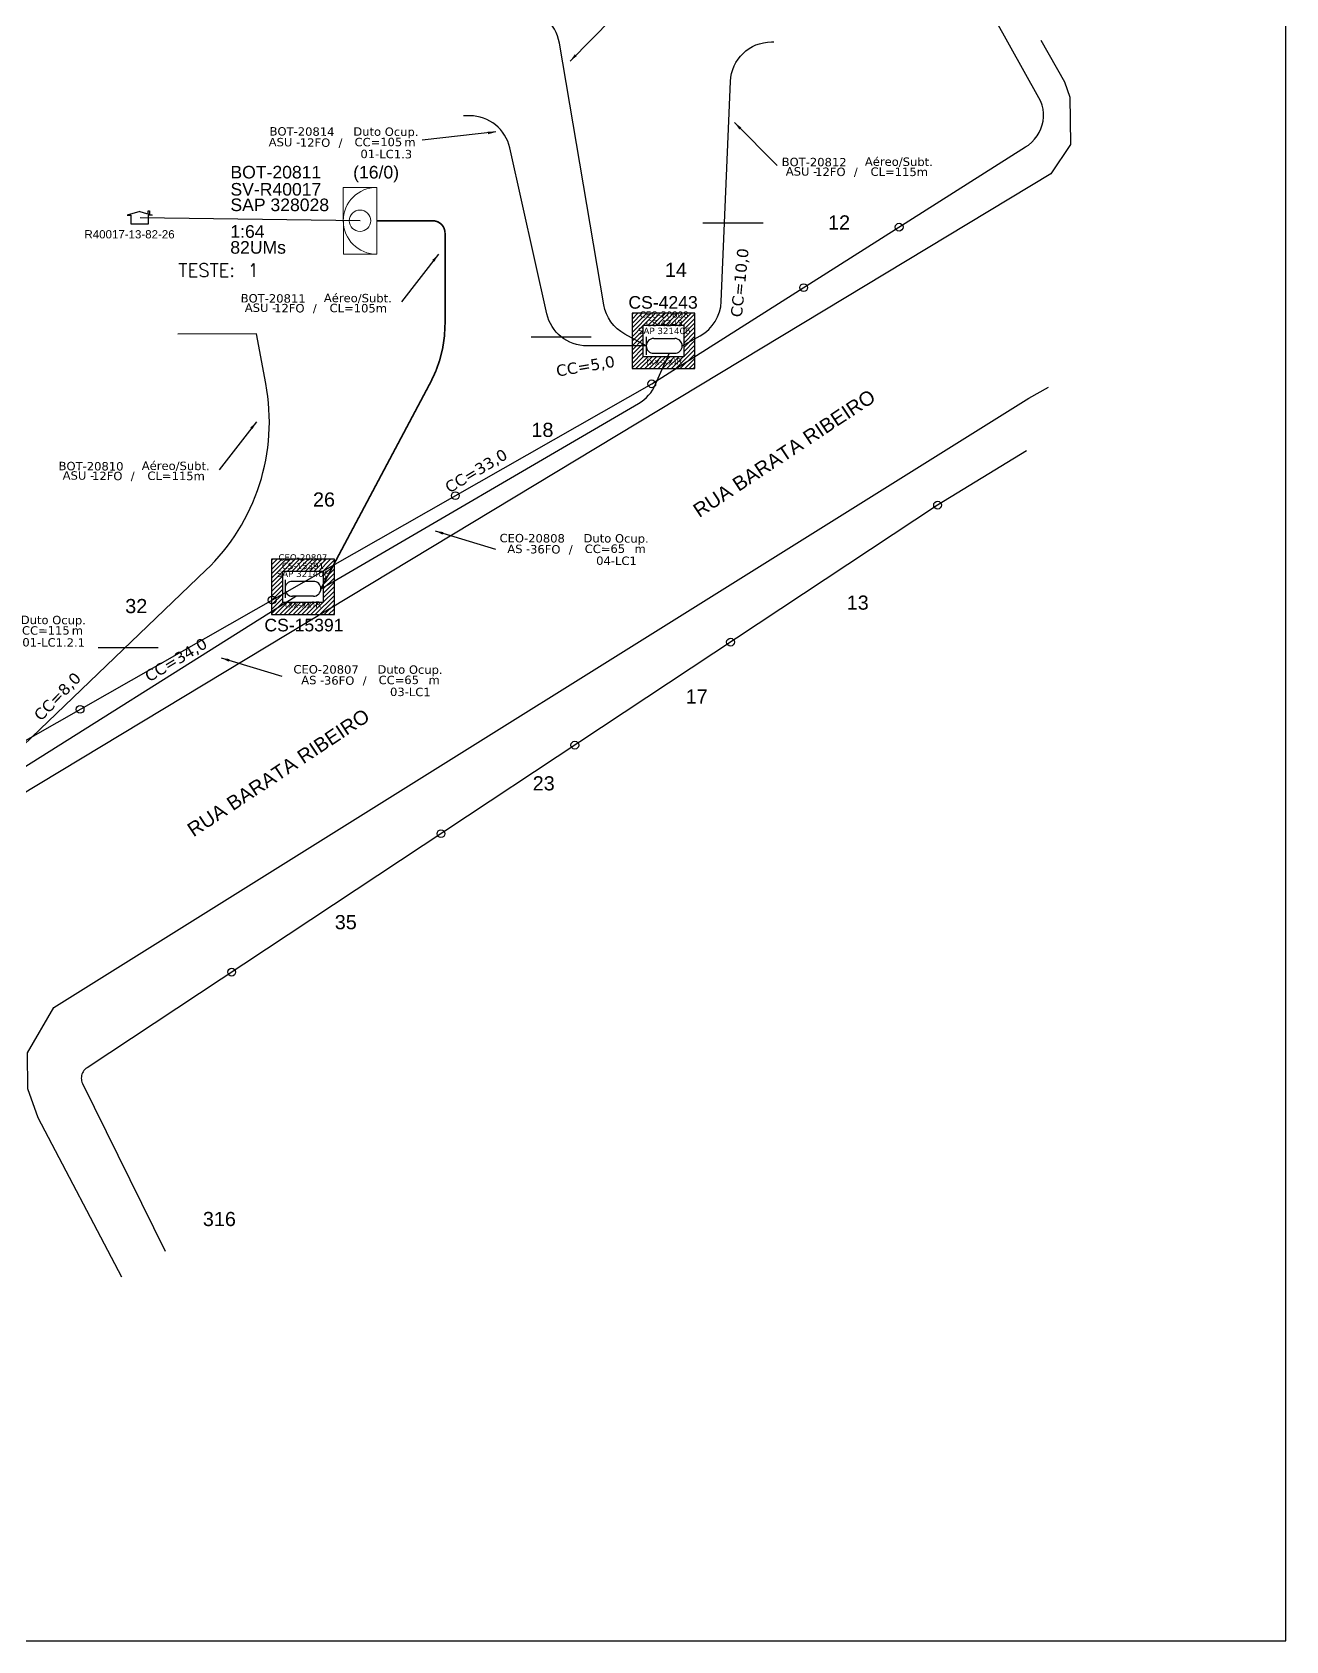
# Model space of a CAD drawing. Extents: x -89 to 1639, y 705 to 1299.
# Drawn here: x 444.7 to 749.2, y 705 to 1095.7 of the extents above; entities that cross this region are included whole.
import ezdxf
from ezdxf.enums import TextEntityAlignment as Align

# ---------------------------------------------------------------- set-up
doc = ezdxf.new("R2010")
doc.units = 0
for name, color, linetype in [('10.0-Cartográfico', 252, 'Continuous'), ('10.1-Caixas Subterrâneas', 5, 'Continuous'), ('10.2-Nº Policía', 2, 'Continuous'), ('10.3-Nome das Ruas', 252, 'Continuous'), ('20.4-CEOS', 1, 'Continuous'), ('20.5-CEO', 1, 'Continuous'), ('CAP a instalar', 1, 'Continuous'), ('celulas gpon', 7, 'Continuous'), ('label_cabos', 7, 'Continuous'), ('Legenda', 1, 'Continuous'), ('surveys', 7, 'Continuous'), ('surveys legendas', 7, 'Continuous')]:
    doc.layers.add(name, color=color, linetype=linetype)
doc.layers.add("20.0-LEGENDA DOS CDO'S", color=1, linetype='Continuous', lineweight=0)
doc.layers.add('20.1-CDO_INTERIOR', color=1, linetype='Continuous', lineweight=0)
doc.layers.add('EXTRA', color=50, linetype='Continuous', plot=False)
doc.styles.add('ARIAL', font='arial.ttf')
doc.styles.add('ROMANS', font='romans')
doc.styles.add('siredit', font='verdana.ttf')
doc.styles.get("Standard").update_dxf_attribs({"font": 'arial.ttf'})
doc.linetypes.add('FENCELINE1', pattern='A,0.25,-0.1,[133,ltypeshp.shx,S=0.1,R=0,X=-0.1,Y=0],-0.1,1', length=1.45)
doc.dimstyles.new('CC', dxfattribs={"dimtxt": 1, "dimasz": 2, "dimexe": 0.18, "dimexo": 0.0625, "dimgap": 0.09, "dimtad": 0, "dimdec": 0, "dimrnd": 1, "dimzin": 0, "dimdsep": 46, "dimtxsty": 'siredit', "dimblk": 'NONE', "dimcen": 0, "dimse1": 1, "dimse2": 1, "dimsd1": 1, "dimsd2": 1, "dimclrt": 7, "dimadec": 0, "dimazin": 0, "dimtfac": 1, "dimtdec": 0, "dimtofl": 0, "dimtmove": 0, "dimatfit": 3, "dimfxl": 0, "dimtolj": 1, "dimtzin": 0, "dimarcsym": 0})

# ---------------------------------------------------------------- blocks, each defined once
blk = doc.blocks.new('DV')
at = {"linetype": 'Continuous'}
blk.add_circle((0, 0), 0.00000275, dxfattribs=at)
blk = doc.blocks.new('*X65')
at = {"color": 0, "linetype": 'Continuous'}
for p, q in [((-1.25, 0.34099), (-0.49099, 1.1)), ((-1.25, 0.517767), (-0.667767, 1.1)), ((-1.25, 0.694544), (-0.844544, 1.1)), ((-1.25, 0.87132), (-1.02132, 1.1)), ((-1.25, 1.048097), (-1.198097, 1.1)), ((-0.789214, 0.625), (-0.314214, 1.1)), ((-0.612437, 0.625), (-0.137437, 1.1)), ((-0.43566, 0.625), (0.03934, 1.1)), ((-0.258883, 0.625), (0.216117, 1.1)), ((-0.082107, 0.625), (0.392893, 1.1)), ((0.09467, 0.625), (0.56967, 1.1)), ((0.271447, 0.625), (0.746447, 1.1)), ((0.448223, 0.625), (0.923223, 1.1)), ((0.625, 0.625), (1.1, 1.1)), ((0.801777, 0.625), (1.25, 1.073223)), ((0.8035, 0.449947), (1.25, 0.896447)), ((0.8035, 0.27317), (1.25, 0.71967)), ((-1.25, 0.164214), (-0.8035, 0.610714)), ((-1.25, -0.012563), (-0.8035, 0.433937)), ((-1.25, -0.18934), (-0.8035, 0.25716)), ((-1.25, -0.366117), (-0.8035, 0.080383)), ((0.8035, 0.096393), (1.25, 0.542893)), ((0.8035, -0.080383), (1.25, 0.366117)), ((0.8035, -0.25716), (1.25, 0.18934)), ((0.8035, -0.433937), (1.25, 0.012563)), ((-1.25, -0.542893), (-0.8035, -0.096393)), ((-1.25, -0.71967), (-0.8035, -0.27317)), ((-1.25, -0.896447), (-0.8035, -0.449947)), ((-1.25, -1.073223), (-0.801777, -0.625)), ((-1.1, -1.1), (-0.625, -0.625)), ((-0.923223, -1.1), (-0.448223, -0.625)), ((-0.746447, -1.1), (-0.271447, -0.625)), ((-0.56967, -1.1), (-0.09467, -0.625)), ((-0.392893, -1.1), (0.082107, -0.625)), ((-0.216117, -1.1), (0.258883, -0.625)), ((-0.03934, -1.1), (0.43566, -0.625)), ((0.137437, -1.1), (0.612437, -0.625)), ((0.314214, -1.1), (0.789214, -0.625)), ((0.49099, -1.1), (1.25, -0.34099)), ((0.667767, -1.1), (1.25, -0.517767)), ((0.8035, -0.610714), (1.25, -0.164214)), ((0.844544, -1.1), (1.25, -0.694544)), ((1.02132, -1.1), (1.25, -0.87132)), ((1.198097, -1.1), (1.25, -1.048097))]:
    blk.add_line(p, q, dxfattribs=at)
blk = doc.blocks.new('MANHOLE_MQ')
at = {"color": 0, "linetype": 'Continuous'}
for p, q in [((0.00000623, 0.00000569), (-0.00000627, 0.00000569)), ((-0.00000627, 0.00000569), (-0.00000627, -0.00000531)), ((-0.00000404, 0.00000331), (0.00000399, 0.00000331)), ((-0.00000404, -0.00000294), (-0.00000404, 0.00000331)), ((0.00000399, 0.00000331), (0.00000399, -0.00000294)), ((0.00000623, -0.00000531), (0.00000623, 0.00000569)), ((0.00000399, -0.00000294), (-0.00000404, -0.00000294)), ((0.00000399, -0.00000294), (0.00000399, -0.00000294)), ((-0.00000627, -0.00000531), (0.00000623, -0.00000531))]:
    blk.add_line(p, q, dxfattribs=at)
at = {"color": 0, "linetype": 'Continuous', "xscale": 5e-06, "yscale": 5e-06, "zscale": 1e-05}
blk.add_blockref('*X65', (-0.00000002, 0.00000019), dxfattribs=at)
blk = doc.blocks.new('Inst CB DT OCUP CFOA-SM-ASU-120-S-12')
at = {"layer": 'label_cabos', "color": 0, "style": 'siredit'}
for tag, flags, p in [('ID_ATIVIDADE', 3, (1.31, 2.67)), ('FATOR', 1, (11.56, 2.55))]:
    blk.add_attdef(tag, text='', height=1, rotation=359.69, dxfattribs=dict(at, flags=flags)).set_placement(p, align=Align.MIDDLE_CENTER)
for tag, p in [('TIPO_CABO', (1.26, 0)), ('DESTINO_CABO', (3.13, 1.26)), ('CABO', (4.69, -0.05)), ('/', (7.71, -0.05)), ('LANCE', (10.91, 0)), ('TIPO_CABO', (13.11, 1.24)), ('UND', (15.96, 0)), ('FID', (13.15, -1.41))]:
    blk.add_attdef(tag, text='', height=1, rotation=359.69, dxfattribs=at).set_placement(p, align=Align.MIDDLE_CENTER)
blk.add_attdef('QTDE', (12.43, -0.47), '', height=1, rotation=359.69, dxfattribs=at)
blk = doc.blocks.new('LEGENDA DOS CABOS')
at = {"layer": 'EXTRA', "color": 0, "style": 'siredit'}
for tag, p in [('ID', (4.6, 0.97)), ('XX', (9.03, 0.97))]:
    blk.add_attdef(tag, text='', height=0.48, rotation=359.69, dxfattribs=at).set_placement(p, align=Align.MIDDLE_CENTER)
at = {"layer": 'Legenda', "color": 0, "style": 'siredit'}
for tag, p in [('TIPO_CABO', (1.31, 0)), ('CABO', (4.69, -0.05)), ('/', (6.81, -0.05)), ('METROS', (10.03, -0.05))]:
    blk.add_attdef(tag, text='', height=0.8, rotation=359.69, dxfattribs=at).set_placement(p, align=Align.MIDDLE_CENTER)
blk = doc.blocks.new('_None')
blk = doc.blocks.new('Inst CB DT OCUP CFOA-SM-AS-80-TS-36')
at = {"layer": 'label_cabos', "color": 0, "style": 'siredit'}
for tag, flags, p in [('ID_ATIVIDADE', 3, (1.31, 2.67)), ('FATOR', 1, (11.56, 2.55))]:
    blk.add_attdef(tag, text='', height=1, rotation=359.69, dxfattribs=dict(at, flags=flags)).set_placement(p, align=Align.MIDDLE_CENTER)
for tag, p in [('TIPO_CABO', (1.76, 0)), ('DESTINO_CABO', (3.13, 1.26)), ('CABO', (4.69, -0.05)), ('/', (7.71, -0.05)), ('LANCE', (10.91, 0)), ('TIPO_CABO', (13.11, 1.24)), ('UND', (15.96, 0)), ('FID', (13.15, -1.41))]:
    blk.add_attdef(tag, text='', height=1, rotation=359.69, dxfattribs=at).set_placement(p, align=Align.MIDDLE_CENTER)
blk.add_attdef('QTDE', (12.43, -0.47), '', height=1, rotation=359.69, dxfattribs=at)
blk = doc.blocks.new('Teste  FTTH')
at = {"color": 0, "lineweight": 0, "style": 'ROMANS'}
for tag, p in [('TESTE', (-2.302, -0.29)), ('QTDE', (0.212, -0.29))]:
    blk.add_attdef(tag, p, '', height=0.48, dxfattribs=at)
for tag, p, flags in [('FID', (-2.227, -1.253), 1), ('FATOR', (-2.227, -2.028), 3), ('ID_ATIVIDADE', (-2.227, -2.716), 3)]:
    blk.add_attdef(tag, p, '', height=0.48, dxfattribs=dict(at, flags=flags))
blk = doc.blocks.new('SURVEY_SURVEY')
for p, q in [((0, 0.0000152), (-0.0000151, 0.0000108)), ((-0.0000151, 0.0000108), (-0.0000104, 0.0000108)), ((-0.0000103, 0), (-0.0000103, 0.0000108)), ((0.0000103, 0), (-0.0000103, 0)), ((0, 0.0000152), (0.0000151, 0.0000108)), ((0.0000101, 0.0000159), (0.0000117, 0.0000159)), ((0.0000101, 0.0000123), (0.0000101, 0.0000159)), ((0.0000151, 0.0000108), (0.0000103, 0.0000108)), ((0.0000103, 0.0000108), (0.0000103, 0)), ((0.0000117, 0.0000159), (0.0000117, 0.0000119))]:
    blk.add_line(p, q)

msp = doc.modelspace()

# ---------------------------------------------------------------- linework, layer by layer
msp.add_lwpolyline([(-89.32, 705.02), (749.25, 705.02), (749.25, 1299.02), (-89.32, 1299.02), (-89.32, 705.02)])
at = {"color": 4, "ltscale": 0.5}
msp.add_lwpolyline([(524.36, 1049.89), (470.96, 1050.58)], dxfattribs=at)
at = {"layer": '10.0-Cartográfico'}
for points in [[(432.7, 917.75), (595.23, 1010.28), (686.02, 1067.82), (686.72, 1068.29), (687.52, 1068.96), (688.21, 1069.68), (688.84, 1070.49), (689.33, 1071.34), (689.76, 1072.21), (690.08, 1073.15), (690.3, 1074.11), (690.42, 1075.08), (690.41, 1076.04), (690.29, 1077.03), (690.05, 1077.96), (689.73, 1078.89), (689.29, 1079.78), (675, 1105.44)], [(689.77, 1093.78), (695.5, 1083.61), (696.75, 1079.91), (696.83, 1074.33), (696.91, 1068.38), (692.18, 1061.26), (436.39, 907.06), (430.6, 905.5), (424.32, 905.07), (418.21, 905.71), (412.54, 909.17), (342.29, 1041.91)], [(449.95, 858.87), (686.85, 1006.8), (691.58, 1009.48)], [(686.22, 994.03), (664.65, 980.83), (458.07, 844.19), (457.77, 844), (457.54, 843.74), (457.31, 843.49), (457.11, 843.24), (456.95, 842.96), (456.82, 842.65), (456.72, 842.34), (456.69, 842), (456.66, 841.68), (456.67, 841.37), (456.74, 841.03), (456.81, 840.72), (456.95, 840.38)], [(466.5, 793.36), (446.17, 832.02), (443.71, 839.1), (443.6, 847.86), (449.95, 858.87)], [(456.95, 840.38), (477, 799.66)]]:
    msp.add_lwpolyline(points, dxfattribs=at)
at = {"layer": '20.1-CDO_INTERIOR', "color": 1, "lineweight": 18}
msp.add_lwpolyline([(520.31, 1041.77), (520.3, 1058.01), (528.42, 1058.01), (528.43, 1041.77)], close=True, dxfattribs=at)
msp.add_circle((524.36, 1049.89), 2.6, dxfattribs=at)
msp.add_arc((528.42, 1049.89), 8.12, 90.0276, 270.0276, dxfattribs=at)
at = {"layer": '20.5-CEO', "color": 7}
for p, q in [((595.71, 1021.32), (600.8, 1021.32)), ((600.8, 1017.69), (595.71, 1017.69))]:
    msp.add_line(p, q, dxfattribs=at)
at = {"layer": '20.5-CEO', "color": 5}
for p, q in [((507.95, 962.33), (513.04, 962.33)), ((513.04, 958.7), (507.95, 958.7))]:
    msp.add_line(p, q, dxfattribs=at)
at = {"layer": '20.5-CEO', "color": 7}
msp.add_lwpolyline([(593.9, 1021.69), (593.9, 1017.32)], dxfattribs=at)
at = {"layer": '20.5-CEO', "color": 5}
msp.add_lwpolyline([(506.14, 962.7), (506.14, 958.32)], dxfattribs=at)
at = {"layer": '20.5-CEO', "color": 7}
for centre, start, end in [((595.71, 1019.51), 90, 270), ((600.8, 1019.51), 270, 90)]:
    msp.add_arc(centre, 1.81, start, end, dxfattribs=at)
at = {"layer": '20.5-CEO', "color": 5}
for centre, start, end in [((507.95, 960.51), 90, 270), ((513.04, 960.51), 270, 90)]:
    msp.add_arc(centre, 1.81, start, end, dxfattribs=at)
at = {"layer": 'CAP a instalar', "color": 9, "linetype": 'FENCELINE1', "ltscale": 15}
for points in [[(593.9, 1019.51), (588.66, 1022.37, -0.22913), (583.61, 1029.47), (572.78, 1093.06, 0.366073), (562.9, 1101.38), (550.4, 1101.36)], [(602.61, 1019.51), (607.02, 1021.98, 0.259876), (612.11, 1030.28), (614.35, 1083.75, -0.40112), (624.32, 1093.33), (624.89, 1093.33)], [(430.36, 910.87), (486.92, 965, 0.253408), (501.48, 1010.34), (499.21, 1022.45), (480.11, 1022.32)]]:
    msp.add_lwpolyline(points, format="xyb", dxfattribs=at)
at = {"layer": 'CAP a instalar', "color": 7, "linetype": 'FENCELINE1', "ltscale": 15}
for points in [[(593.9, 1019.51), (579.49, 1019.51, -0.351337), (569.73, 1027.33), (560.76, 1067.57, 0.350814), (551.02, 1075.39), (549.53, 1075.39)], [(514.85, 960.51), (592.02, 1005.5, 0.159958), (596.16, 1010.17), (599.42, 1017.69)]]:
    msp.add_lwpolyline(points, format="xyb", dxfattribs=at)
at = {"layer": 'CAP a instalar', "color": 1, "linetype": 'FENCELINE1', "ltscale": 15, "const_width": 0.4}
msp.add_lwpolyline([(514.85, 960.51), (541.5, 1010.65, 0.122744), (545.01, 1024.73), (545.01, 1046.89, 0.414214), (542.01, 1049.89), (528.42, 1049.89)], format="xyb", dxfattribs=at)
at = {"layer": 'CAP a instalar', "color": 1}
for points in [[(607.65, 1049.39), (622.25, 1049.39)], [(565.94, 1021.7), (580.54, 1021.7)], [(460.77, 946.24), (475.37, 946.24)]]:
    msp.add_lwpolyline(points, dxfattribs=at)
at = {"layer": 'CAP a instalar', "color": 5, "linetype": 'FENCELINE1', "ltscale": 15}
msp.add_lwpolyline([(429.77, 909.01), (508.8, 958.7)], dxfattribs=at)

# ---------------------------------------------------------------- block references
at = {"layer": '10.0-Cartográfico', "xscale": 343937.0078740158, "yscale": 343937.0078740158, "zscale": 343937.0078740158}
for p in [(655.31, 1048.35), (632.11, 1033.65), (595.23, 1010.28), (547.52, 983.12), (664.65, 980.83), (503.02, 957.78), (614.36, 947.56), (456.37, 931.23), (576.54, 922.54), (544.02, 901.04), (493.2, 867.42)]:
    msp.add_blockref('DV', p, dxfattribs=at)
at = {"layer": '10.1-Caixas Subterrâneas', "color": 30, "xscale": 1221632.865794303, "yscale": 1221632.865794303, "zscale": 1221632.865794303, "rotation": 180.0000000000622}
for p in [(598.05, 1020.93), (510.48, 961.21)]:
    msp.add_blockref('MANHOLE_MQ', p, dxfattribs=at)
at = {"layer": "20.0-LEGENDA DOS CDO'S", "lineweight": 0, "xscale": 6.687153088803965, "yscale": 6.687153088803965, "zscale": 6.687153088803965, "rotation": 3.126797674058592e-05}
msp.add_blockref('Teste  FTTH', (495.64, 1038.23), dxfattribs=at).add_auto_attribs({'TESTE': 'TESTE:', 'QTDE': '1'})
at = {"layer": 'label_cabos', "color": 0, "lineweight": 0}
ref = msp.add_blockref('Inst CB DT OCUP CFOA-SM-ASU-120-S-12', (503.87, 1068.99), dxfattribs=dict(at, xscale=2.043390031501771, yscale=2.043390031501771, zscale=2.043390031501771))
ref.add_attrib('DESTINO_CABO', 'BOT-20814', dxfattribs={"color": 0, "height": 2.043, "rotation": 359.69, "style": 'siredit'}).set_placement((510.27, 1071.57), align=Align.MIDDLE_CENTER)
ref.add_attrib('CABO', '12FO', dxfattribs={"color": 0, "height": 2.043, "rotation": 359.69, "style": 'siredit'}).set_placement((513.44, 1068.88), align=Align.MIDDLE_CENTER)
ref.add_attrib('TIPO_CABO', 'Duto Ocup.', dxfattribs={"color": 0, "height": 2.043, "rotation": 359.69, "style": 'siredit'}).set_placement((530.65, 1071.53), align=Align.MIDDLE_CENTER)
ref.add_attrib('/', '/', dxfattribs={"color": 0, "height": 2.04, "rotation": 359.69, "style": 'siredit'}).set_placement((519.63, 1068.88), align=Align.MIDDLE_CENTER)
ref.add_attrib('TIPO_CABO', 'ASU - ', dxfattribs={"color": 0, "height": 2.043, "rotation": 359.69, "style": 'siredit'}).set_placement((506.45, 1068.98), align=Align.MIDDLE_CENTER)
ref.add_attrib('FID', '01-LC1.3', dxfattribs={"color": 0, "height": 2.043, "rotation": 359.69, "style": 'siredit'}).set_placement((530.74, 1066.1), align=Align.MIDDLE_CENTER)
ref.add_attrib('LANCE', 'CC=', dxfattribs={"color": 0, "height": 2.043, "rotation": 359.69, "style": 'siredit'}).set_placement((526.16, 1068.99), align=Align.MIDDLE_CENTER)
ref.add_attrib('QTDE', '105', (529.27, 1068.02), dxfattribs={"color": 0, "height": 2.043, "rotation": 359.69, "style": 'siredit'})
ref.add_attrib('UND', 'm', dxfattribs={"color": 0, "height": 2.04, "rotation": 359.69, "style": 'siredit'}).set_placement((536.49, 1068.99), align=Align.MIDDLE_CENTER)
ref = msp.add_blockref('LEGENDA DOS CABOS', (626.01, 1060.82), dxfattribs=dict(at, xscale=2.043390031501771, yscale=2.043390031501771, zscale=2.043390031501771))
ref.add_attrib('ID', 'BOT-20812', dxfattribs={"color": 0, "height": 2.043, "rotation": 359.69, "style": 'siredit'}).set_placement((634.67, 1064.15), align=Align.MIDDLE_CENTER)
ref.add_attrib('CABO', '12FO', dxfattribs={"color": 0, "height": 2.043, "rotation": 359.69, "style": 'siredit'}).set_placement((638.61, 1061.79), align=Align.MIDDLE_CENTER)
ref.add_attrib('METROS', 'CL=115m', dxfattribs={"color": 0, "height": 2.043, "rotation": 359.69, "style": 'siredit'}).set_placement((655.35, 1061.79), align=Align.MIDDLE_CENTER)
ref.add_attrib('XX', 'Aéreo/Subt.', dxfattribs={"color": 0, "height": 2.0434, "rotation": 359.69, "style": 'siredit'}).set_placement((655.25, 1064.24), align=Align.MIDDLE_CENTER)
ref.add_attrib('/', '/', dxfattribs={"color": 0, "height": 2.04, "rotation": 359.69, "style": 'siredit'}).set_placement((644.79, 1061.79), align=Align.MIDDLE_CENTER)
ref.add_attrib('TIPO_CABO', 'ASU -', dxfattribs={"color": 0, "height": 2.043, "rotation": 359.69, "style": 'siredit'}).set_placement((631.61, 1061.88), align=Align.MIDDLE_CENTER)
ref = msp.add_blockref('LEGENDA DOS CABOS', (494.6, 1027.71), dxfattribs=dict(at, xscale=2.043390031501771, yscale=2.043390031501771, zscale=2.043390031501771))
ref.add_attrib('ID', 'BOT-20811', dxfattribs={"color": 0, "height": 2.043, "rotation": 359.69, "style": 'siredit'}).set_placement((503.26, 1031.04), align=Align.MIDDLE_CENTER)
ref.add_attrib('CABO', '12FO', dxfattribs={"color": 0, "height": 2.043, "rotation": 359.69, "style": 'siredit'}).set_placement((507.19, 1028.67), align=Align.MIDDLE_CENTER)
ref.add_attrib('METROS', 'CL=105m', dxfattribs={"color": 0, "height": 2.043, "rotation": 359.69, "style": 'siredit'}).set_placement((523.94, 1028.67), align=Align.MIDDLE_CENTER)
ref.add_attrib('XX', 'Aéreo/Subt.', dxfattribs={"color": 0, "height": 2.0434, "rotation": 359.69, "style": 'siredit'}).set_placement((523.83, 1031.12), align=Align.MIDDLE_CENTER)
ref.add_attrib('/', '/', dxfattribs={"color": 0, "height": 2.04, "rotation": 359.69, "style": 'siredit'}).set_placement((513.38, 1028.67), align=Align.MIDDLE_CENTER)
ref.add_attrib('TIPO_CABO', 'ASU -', dxfattribs={"color": 0, "height": 2.043, "rotation": 359.69, "style": 'siredit'}).set_placement((500.2, 1028.77), align=Align.MIDDLE_CENTER)
ref = msp.add_blockref('LEGENDA DOS CABOS', (450.36, 986.96), dxfattribs=dict(at, xscale=2.043390031501771, yscale=2.043390031501771, zscale=2.043390031501771))
ref.add_attrib('ID', 'BOT-20810', dxfattribs={"color": 0, "height": 2.043, "rotation": 359.69, "style": 'siredit'}).set_placement((459.02, 990.29), align=Align.MIDDLE_CENTER)
ref.add_attrib('CABO', '12FO', dxfattribs={"color": 0, "height": 2.043, "rotation": 359.69, "style": 'siredit'}).set_placement((462.96, 987.93), align=Align.MIDDLE_CENTER)
ref.add_attrib('METROS', 'CL=115m', dxfattribs={"color": 0, "height": 2.043, "rotation": 359.69, "style": 'siredit'}).set_placement((479.7, 987.93), align=Align.MIDDLE_CENTER)
ref.add_attrib('XX', 'Aéreo/Subt.', dxfattribs={"color": 0, "height": 2.0434, "rotation": 359.69, "style": 'siredit'}).set_placement((479.6, 990.38), align=Align.MIDDLE_CENTER)
ref.add_attrib('/', '/', dxfattribs={"color": 0, "height": 2.04, "rotation": 359.69, "style": 'siredit'}).set_placement((469.14, 987.93), align=Align.MIDDLE_CENTER)
ref.add_attrib('TIPO_CABO', 'ASU -', dxfattribs={"color": 0, "height": 2.043, "rotation": 359.69, "style": 'siredit'}).set_placement((455.96, 988.03), align=Align.MIDDLE_CENTER)
ref = msp.add_blockref('Inst CB DT OCUP CFOA-SM-AS-80-TS-36', (559.79, 970.22), dxfattribs=dict(at, xscale=2.043390031501771, yscale=2.043390031501771, zscale=2.043390031501771))
ref.add_attrib('DESTINO_CABO', 'CEO-20808', dxfattribs={"color": 0, "height": 2.043, "rotation": 359.69, "style": 'siredit'}).set_placement((566.19, 972.8), align=Align.MIDDLE_CENTER)
ref.add_attrib('CABO', '36FO', dxfattribs={"color": 0, "height": 2.043, "rotation": 359.69, "style": 'siredit'}).set_placement((569.36, 970.11), align=Align.MIDDLE_CENTER)
ref.add_attrib('TIPO_CABO', 'Duto Ocup.', dxfattribs={"color": 0, "height": 2.043, "rotation": 359.69, "style": 'siredit'}).set_placement((586.57, 972.76), align=Align.MIDDLE_CENTER)
ref.add_attrib('/', '/', dxfattribs={"color": 0, "height": 2.04, "rotation": 359.69, "style": 'siredit'}).set_placement((575.55, 970.11), align=Align.MIDDLE_CENTER)
ref.add_attrib('TIPO_CABO', 'AS - ', dxfattribs={"color": 0, "height": 2.043, "rotation": 359.69, "style": 'siredit'}).set_placement((563.39, 970.21), align=Align.MIDDLE_CENTER)
ref.add_attrib('FID', '04-LC1', dxfattribs={"color": 0, "height": 2.043, "rotation": 359.69, "style": 'siredit'}).set_placement((586.66, 967.33), align=Align.MIDDLE_CENTER)
ref.add_attrib('LANCE', 'CC=', dxfattribs={"color": 0, "height": 2.043, "rotation": 359.69, "style": 'siredit'}).set_placement((582.08, 970.22), align=Align.MIDDLE_CENTER)
ref.add_attrib('QTDE', '65', (585.19, 969.25), dxfattribs={"color": 0, "height": 2.043, "rotation": 359.69, "style": 'siredit'})
ref.add_attrib('UND', 'm', dxfattribs={"color": 0, "height": 2.04, "rotation": 359.69, "style": 'siredit'}).set_placement((592.41, 970.22), align=Align.MIDDLE_CENTER)
ref = msp.add_blockref('Inst CB DT OCUP CFOA-SM-ASU-120-S-12', (423.09, 950.38), dxfattribs=dict(at, xscale=2.043390031501771, yscale=2.043390031501771, zscale=2.043390031501771))
ref.add_attrib('DESTINO_CABO', 'BOT-20808', dxfattribs={"color": 0, "height": 2.043, "rotation": 359.69, "style": 'siredit'}).set_placement((429.49, 952.96), align=Align.MIDDLE_CENTER)
ref.add_attrib('CABO', '12FO', dxfattribs={"color": 0, "height": 2.043, "rotation": 359.69, "style": 'siredit'}).set_placement((432.66, 950.28), align=Align.MIDDLE_CENTER)
ref.add_attrib('TIPO_CABO', 'Duto Ocup.', dxfattribs={"color": 0, "height": 2.043, "rotation": 359.69, "style": 'siredit'}).set_placement((449.87, 952.93), align=Align.MIDDLE_CENTER)
ref.add_attrib('/', '/', dxfattribs={"color": 0, "height": 2.04, "rotation": 359.69, "style": 'siredit'}).set_placement((438.85, 950.28), align=Align.MIDDLE_CENTER)
ref.add_attrib('TIPO_CABO', 'ASU - ', dxfattribs={"color": 0, "height": 2.043, "rotation": 359.69, "style": 'siredit'}).set_placement((425.67, 950.37), align=Align.MIDDLE_CENTER)
ref.add_attrib('FID', '01-LC1.2.1', dxfattribs={"color": 0, "height": 2.043, "rotation": 359.69, "style": 'siredit'}).set_placement((449.95, 947.49), align=Align.MIDDLE_CENTER)
ref.add_attrib('LANCE', 'CC=', dxfattribs={"color": 0, "height": 2.043, "rotation": 359.69, "style": 'siredit'}).set_placement((445.38, 950.39), align=Align.MIDDLE_CENTER)
ref.add_attrib('QTDE', '115', (448.49, 949.41), dxfattribs={"color": 0, "height": 2.043, "rotation": 359.69, "style": 'siredit'})
ref.add_attrib('UND', 'm', dxfattribs={"color": 0, "height": 2.04, "rotation": 359.69, "style": 'siredit'}).set_placement((455.71, 950.39), align=Align.MIDDLE_CENTER)
ref = msp.add_blockref('Inst CB DT OCUP CFOA-SM-AS-80-TS-36', (509.73, 938.36), dxfattribs=dict(at, xscale=2.043390031501771, yscale=2.043390031501771, zscale=2.043390031501771))
ref.add_attrib('DESTINO_CABO', 'CEO-20807', dxfattribs={"color": 0, "height": 2.043, "rotation": 359.69, "style": 'siredit'}).set_placement((516.12, 940.94), align=Align.MIDDLE_CENTER)
ref.add_attrib('CABO', '36FO', dxfattribs={"color": 0, "height": 2.043, "rotation": 359.69, "style": 'siredit'}).set_placement((519.3, 938.25), align=Align.MIDDLE_CENTER)
ref.add_attrib('TIPO_CABO', 'Duto Ocup.', dxfattribs={"color": 0, "height": 2.043, "rotation": 359.69, "style": 'siredit'}).set_placement((536.51, 940.9), align=Align.MIDDLE_CENTER)
ref.add_attrib('/', '/', dxfattribs={"color": 0, "height": 2.04, "rotation": 359.69, "style": 'siredit'}).set_placement((525.49, 938.25), align=Align.MIDDLE_CENTER)
ref.add_attrib('TIPO_CABO', 'AS - ', dxfattribs={"color": 0, "height": 2.043, "rotation": 359.69, "style": 'siredit'}).set_placement((513.33, 938.35), align=Align.MIDDLE_CENTER)
ref.add_attrib('FID', '03-LC1', dxfattribs={"color": 0, "height": 2.043, "rotation": 359.69, "style": 'siredit'}).set_placement((536.59, 935.47), align=Align.MIDDLE_CENTER)
ref.add_attrib('LANCE', 'CC=', dxfattribs={"color": 0, "height": 2.043, "rotation": 359.69, "style": 'siredit'}).set_placement((532.02, 938.36), align=Align.MIDDLE_CENTER)
ref.add_attrib('QTDE', '65', (535.12, 937.39), dxfattribs={"color": 0, "height": 2.043, "rotation": 359.69, "style": 'siredit'})
ref.add_attrib('UND', 'm', dxfattribs={"color": 0, "height": 2.04, "rotation": 359.69, "style": 'siredit'}).set_placement((542.35, 938.36), align=Align.MIDDLE_CENTER)
at = {"layer": 'surveys', "color": 255, "xscale": 200000, "yscale": 200000, "zscale": 200000}
msp.add_blockref('SURVEY_SURVEY', (470.86, 1049.1), dxfattribs=at)

# ---------------------------------------------------------------- texts
at = {"layer": '10.1-Caixas Subterrâneas', "color": 30, "style": 'ARIAL'}
for s, p in [('CS-4243', (589.55, 1028.54)), ('CS-15391', (501.13, 950.17))]:
    msp.add_text(s, height=3.056, dxfattribs=at).set_placement(p)
at = {"layer": '10.2-Nº Policía', "color": 7}
for s, p in [('12', (638.06, 1047.77)), ('14', (598.42, 1036.25)), ('18', (566, 997.4)), ('26', (512.94, 980.48)), ('32', (467.34, 954.6)), ('13', (642.58, 955.44)), ('17', (603.47, 932.63)), ('23', (566.31, 911.55)), ('35', (518.23, 877.84)), ('316', (486.19, 805.75))]:
    msp.add_text(s, height=3.439, dxfattribs=at).set_placement(p)
at = {"layer": '10.3-Nome das Ruas'}
for p in [(606.76, 977.66), (483.9, 900.13)]:
    msp.add_text('RUA BARATA RIBEIRO', height=3.4394, rotation=33.5549, dxfattribs=at).set_placement(p)
at = {"layer": "20.0-LEGENDA DOS CDO'S", "color": 1, "ltscale": 0.5, "style": 'ARIAL'}
for s, p in [('BOT-20811', (492.88, 1060.17)), ('SV-R40017', (492.89, 1056.01)), ('SAP 328028', (492.88, 1052.24)), ('1:64', (492.86, 1045.77)), ('82UMs', (492.85, 1041.9))]:
    msp.add_text(s, height=3.056, rotation=359.9724, dxfattribs=at).set_placement(p)
msp.add_text('          (16/0)', height=3.0561, rotation=359.9724, dxfattribs=at).set_placement((522.34, 1060.16), align=Align.CENTER)
at = {"layer": '20.4-CEOS', "color": 7, "ltscale": 0.5, "style": 'siredit'}
msp.add_text('CEO-20808', height=1.53, dxfattribs=at).set_placement((598.24, 1027.9), align=Align.TOP_CENTER)
at = {"layer": '20.4-CEOS', "color": 5, "ltscale": 0.5, "style": 'siredit'}
msp.add_text('CEO-20807', height=1.53, dxfattribs=at).set_placement((510.48, 968.91), align=Align.TOP_CENTER)
at = {"layer": '20.5-CEO', "color": 7, "ltscale": 0.5, "style": 'siredit'}
for s, p in [('SAP 321406', (598.26, 1023.91)), ('CS-4243', (598.26, 1025.82)), ('(xx-xx)R', (598.26, 1016.46)), ('(xx-xx)R', (510.5, 957.47))]:
    msp.add_text(s, height=1.537, dxfattribs=at).set_placement(p, align=Align.TOP_CENTER)
at = {"layer": '20.5-CEO', "color": 5, "ltscale": 0.5, "style": 'siredit'}
for s, p in [('CS-15391', (510.5, 966.83)), ('SAP 321406', (510.5, 964.92))]:
    msp.add_text(s, height=1.537, dxfattribs=at).set_placement(p, align=Align.TOP_CENTER)
at = {"layer": 'celulas gpon', "style": 'siredit'}
for s, rotation, p in [('CC=10,0', 84.2662, (617.11, 1026.36)), ('CC=5,0', 9.7126, (572.25, 1012.03)), ('CC=33,0', 31.0372, (546.07, 983.66)), ('CC=34,0', 31.0372, (473.16, 937.78)), ('CC=8,0', 46.1564, (446.85, 928.23))]:
    msp.add_text(s, height=2.746, rotation=rotation, dxfattribs=at).set_placement(p)
at = {"layer": 'surveys legendas', "style": 'ARIAL'}
msp.add_text('R40017-13-82-26', height=2, dxfattribs=at).set_placement((457.43, 1045.61))

# ---------------------------------------------------------------- leaders
at = {"layer": 'label_cabos'}
for points in [[(575.37, 1088.66), (585.71, 1099.1)], [(557.39, 1071.45), (539.43, 1069.43)], [(615.32, 1073.74), (625.66, 1063.3)], [(543.43, 1041.77), (534.4, 1030.19)], [(499.19, 1001.03), (490.16, 989.44)], [(542.6, 974.56), (557.29, 970.11)], [(490.66, 943.72), (505.34, 939.28)]]:
    msp.add_leader(points, dimstyle='CC', override={"dimgap": 0.09, "dimtad": 0}, dxfattribs=at)

doc.saveas('drawing.dxf')
